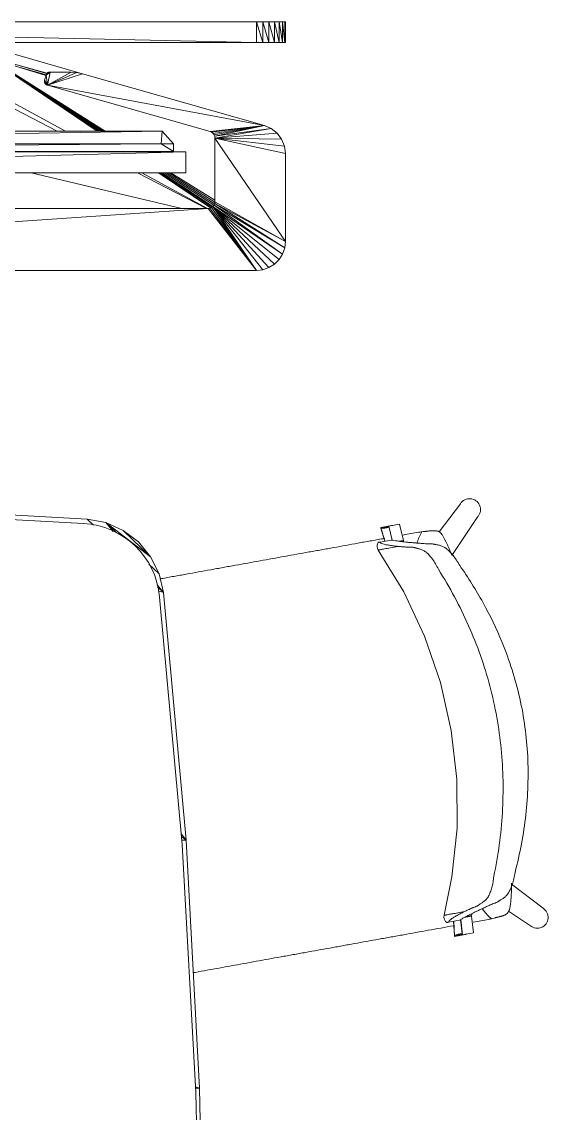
# Model space of a CAD drawing. Header units: millimetres. Extents: x 90978 to 295199, y -4084 to 97293.
# Drawn here: x 178235 to 178869, y 18435 to 19752 of the extents above; entities that cross this region are included whole.
import ezdxf

# ---------------------------------------------------------------- set-up
doc = ezdxf.new("R2010")
doc.units = ezdxf.units.MM
doc.header["$MEASUREMENT"] = 0
doc.layers.get('0').update_dxf_attribs({"linetype": 'CONTINUOUS'})
for name, color, linetype, lineweight in [('A-DETL-THIN', 8, 'CONTINUOUS', 9), ('G-IMPT', 8, 'CONTINUOUS', 9), ('I-FURN', 8, 'CONTINUOUS', 9)]:
    doc.layers.add(name, color=color, linetype=linetype, lineweight=lineweight)

# ---------------------------------------------------------------- blocks, each defined once
blk = doc.blocks.new('Synergy Type 3 - Desk Type 3_dwg_Family - 580997-310579-_3D_-V237-Level 0')
at = {"layer": 'G-IMPT'}
for p, q in [((-761.1, 1140.5), (-755.6, 840.8)), ((-755.6, 840.8), (-739.2, 541.4)), ((-755.6, 840.8), (-750.7, 839.3)), ((-755.6, 840.8), (-750.8, 840.8)), ((-711.9, 242.9), (-739.2, 541.4)), ((-733.5, 534), (-739.2, 541.4)), ((-733.8, 537), (-739.2, 541.4)), ((-739.2, 541.4), (-734.2, 541.4)), ((-706.7, 220.4), (-711.9, 242.9)), ((-704.3, 233.6), (-711.9, 242.9)), ((-704.8, 236), (-711.9, 242.9)), ((-711.9, 242.9), (-705.8, 240.7)), ((-696.5, 199.7), (-706.7, 220.4)), ((-694.4, 208.5), (-706.7, 220.4)), ((-681.9, 181.8), (-696.5, 199.7)), ((-642.5, 158.4), (-696.5, 199.7)), ((-663.6, 167.8), (-696.5, 199.7)), ((-663.6, 167.8), (-681.9, 181.8)), ((-642.5, 158.4), (-663.6, 167.8)), ((-642.5, 158.4), (-655.5, 170.9)), ((-642.5, 158.4), (-651.3, 169.1)), ((-642.5, 158.4), (-619.8, 154.1)), ((-619.8, 154.1), (-627.5, 161.5)), ((-619.8, 154.1), (-435.6, 143.9))]:
    blk.add_line(p, q, dxfattribs=at)
blk = doc.blocks.new('Synergy Type 3 - Desk Type 3_dwg_Family - 607669-310583-_3D_-768213-Level 0')
at = {"layer": 'G-IMPT'}
for p, q in [((-531.9, -392.8), (-570.8, -381.7)), ((-532.4, -394.7), (-572.8, -383.2)), ((-532.4, -394.7), (-572.5, -383))]:
    blk.add_line(p, q, dxfattribs=at)
blk = doc.blocks.new('Synergy Type 3 - Desk Type 3_dwg_Family - 609077-310585-_3D_-V238-Level 0')
at = {"layer": 'G-IMPT'}
blk.add_line((-502.5, -415.1), (-614.5, -383.1), dxfattribs=at)
blk = doc.blocks.new('Synergy Type 3 - Desk Type 3_dwg_Family - 641585-310597-_3D_-768220-Level 0')
at = {"layer": 'G-IMPT'}
for p, q in [((240.9, -263.7), (-739.1, -263.7)), ((-739.1, -263.7), (-739.1, -288.7)), ((240.9, -263.7), (-739.1, -288.7)), ((-739.1, -288.7), (240.9, -288.7)), ((-289.1, -288.7), (-724.1, -288.7)), ((-210.8, -288.7), (-724.1, -288.7)), ((-724.1, -289.3), (-724.1, -288.7)), ((-724.1, -289.3), (225.9, -288.7)), ((-724.1, -298.7), (-724.1, -289.3)), ((-709.1, -298.7), (-724.1, -289.3)), ((225.9, -289.3), (-724.1, -289.3)), ((225.9, -289.3), (-709.1, -298.7)), ((-710.5, -313.7), (-724.1, -298.7)), ((-709.1, -298.7), (-724.1, -298.7)), ((210.9, -298.7), (-710.5, -313.7)), ((-710.5, -313.7), (-709.1, -298.7)), ((210.9, -298.7), (-709.1, -298.7)), ((-482.1, -313.7), (-710.5, -313.7))]:
    blk.add_line(p, q, dxfattribs=at)
blk = doc.blocks.new('Synergy Type 3 - Desk Type 3_dwg_Family - 678409-310601-_3D_-V204-Level 0')
at = {"layer": 'G-IMPT'}
for p, q in [((-845.9, -153.3), (-851.4, -158.9)), ((-839.2, -149.2), (-845.9, -153.3)), ((-845.9, -153.3), (-771.7, -223.1)), ((-831.8, -146.6), (-839.2, -149.2)), ((-839.2, -149.2), (-771.7, -223.1)), ((-824.1, -145.7), (-831.8, -146.6)), ((-831.8, -146.6), (-771.7, -223.1)), ((325.9, -145.7), (-824.1, -145.7)), ((-824.1, -145.7), (-771.7, -223.1)), ((-824.1, -145.7), (-770.1, -221.8)), ((-824.1, -145.7), (-768.1, -221)), ((-824.1, -145.7), (-766.1, -220.7)), ((325.9, -145.7), (-766.1, -220.7)), ((-855.6, -165.5), (-858.2, -172.9)), ((-851.4, -158.9), (-855.6, -165.5)), ((-855.6, -165.5), (-773, -224.7)), ((-855.6, -165.5), (-771.7, -223.1)), ((-851.4, -158.9), (-771.7, -223.1)), ((-858.2, -172.9), (-859.1, -180.7)), ((-859.1, -180.7), (-859.1, -286.9)), ((-859.1, -180.7), (-774.1, -305.5)), ((-859.1, -180.7), (-773.8, -226.6)), ((-859.1, -180.7), (-774.1, -228.7)), ((-858.2, -172.9), (-773.8, -226.6)), ((-858.2, -172.9), (-773, -224.7)), ((-773, -224.7), (-771.7, -223.1)), ((-771.7, -223.1), (-770.1, -221.8)), ((-770.1, -221.8), (-768.1, -221)), ((-768.1, -221), (-766.1, -220.7)), ((-766.1, -220.7), (267.9, -220.7)), ((-773.8, -226.6), (-774.1, -228.7)), ((-774.1, -305.5), (-774.1, -228.7)), ((-773.8, -226.6), (-773, -224.7)), ((-857.9, -295.8), (-859.1, -286.9)), ((-774.1, -305.5), (-859.1, -286.9)), ((-854.5, -304.2), (-857.9, -295.8)), ((-774.1, -305.5), (-857.9, -295.8)), ((-849, -311.4), (-854.5, -304.2)), ((-774.1, -305.5), (-854.5, -304.2)), ((-774.1, -305.5), (-849, -311.4)), ((-849, -311.4), (-842, -316.9)), ((-774.1, -305.5), (-842, -316.9)), ((-773.8, -307.6), (-842, -316.9)), ((-773.8, -307.6), (-833.7, -320.5)), ((-773, -309.5), (-833.7, -320.5)), ((-771.8, -311.1), (-833.7, -320.5)), ((-770.1, -312.4), (-833.7, -320.5)), ((-768.3, -313.2), (-833.7, -320.5)), ((-773.8, -307.6), (-774.1, -305.5)), ((-773, -309.5), (-773.8, -307.6)), ((-771.8, -311.1), (-773, -309.5)), ((-770.1, -312.4), (-771.8, -311.1)), ((-770.1, -312.4), (-768.3, -313.2)), ((-572.1, -369.2), (-768.3, -313.2)), ((-842, -316.9), (-833.7, -320.5)), ((-614.5, -383.1), (-833.7, -320.5)), ((-572.1, -369.2), (-833.7, -320.5)), ((-614.5, -383.1), (-572.1, -369.2)), ((-607.7, -384.6), (-572.1, -369.2)), ((-600.8, -385), (-572.1, -369.2)), ((-575.2, -385), (-572.1, -369.2)), ((-570.4, -381.4), (-575.2, -385)), ((-570.4, -381.4), (-573.9, -384.9)), ((-570.4, -381.4), (-573.9, -384.9)), ((-570.4, -381.4), (-572.7, -384.4)), ((-570.4, -381.4), (-572.7, -384.4)), ((-570.9, -369.8), (-572.1, -369.2)), ((-570.4, -381.4), (-572.1, -369.2)), ((-568.6, -375.4), (-572.1, -369.2)), ((-569.9, -370.6), (-570.9, -369.8)), ((-569.9, -370.6), (-570.9, -369.8)), ((-568.5, -374.1), (-570.9, -369.8)), ((-568.6, -375.4), (-570.9, -369.8)), ((-568.5, -374.1), (-570.9, -369.8)), ((-568.6, -372.8), (-570.9, -369.8)), ((-568.6, -372.8), (-570.9, -369.8)), ((-569.9, -370.6), (-570.9, -369.8)), ((-570.9, -382.6), (-570.4, -381.4)), ((-570.4, -381.4), (-570.9, -382.6)), ((-570.9, -382.6), (-570.4, -381.4)), ((-570.4, -381.4), (-568.6, -375.4)), ((-569.1, -371.6), (-569.9, -370.6)), ((-569.1, -371.6), (-569.9, -370.6)), ((-568.6, -372.8), (-569.9, -370.6)), ((-568.6, -372.8), (-569.9, -370.6)), ((-569.1, -371.6), (-569.9, -370.6)), ((-568.6, -372.8), (-569.1, -371.6)), ((-568.6, -372.8), (-569.1, -371.6)), ((-568.6, -372.8), (-569.1, -371.6)), ((-568.5, -374.1), (-568.6, -372.8)), ((-568.5, -374.1), (-568.6, -372.8)), ((-568.5, -374.1), (-568.6, -372.8)), ((-568.5, -374.1), (-568.6, -375.4)), ((-568.6, -375.4), (-568.5, -374.1)), ((-568.5, -374.1), (-568.6, -375.4)), ((-607.7, -384.6), (-614.5, -383.1)), ((-607.7, -384.6), (-600.8, -385)), ((-600.8, -385), (-575.2, -385)), ((-573.9, -384.9), (-575.2, -385)), ((-573.9, -384.9), (-575.2, -385)), ((-573.9, -384.9), (-575.2, -385)), ((-572.7, -384.4), (-573.9, -384.9)), ((-572.7, -384.4), (-573.9, -384.9)), ((-572.7, -384.4), (-573.9, -384.9)), ((-570.9, -382.6), (-572.7, -384.4)), ((-570.9, -382.6), (-572.7, -384.4)), ((-571.7, -383.6), (-572.7, -384.4)), ((-571.7, -383.6), (-572.7, -384.4)), ((-571.7, -383.6), (-572.7, -384.4)), ((-570.9, -382.6), (-571.7, -383.6)), ((-570.9, -382.6), (-571.7, -383.6)), ((-570.9, -382.6), (-571.7, -383.6))]:
    blk.add_line(p, q, dxfattribs=at)
blk = doc.blocks.new('Synergy Type 3 - Desk Type 3_dwg_Family - 680513-310603-_3D_-768223-Level 0')
at = {"layer": 'G-IMPT'}
for p, q in [((-710.2, -263.7), (-771.6, -223)), ((-708, -263.7), (-770.3, -222)), ((-706.2, -263.7), (-768.9, -221.3)), ((-686, -263.7), (-765.1, -220.7)), ((-680.6, -263.7), (-763.9, -220.7)), ((-552.3, -263.7), (-734.1, -220.7)), ((-718.3, -263.7), (-773.8, -228.3)), ((-720.9, -263.7), (-773.8, -230.4)), ((-715.5, -263.7), (-773.6, -226.2)), ((-712.8, -263.7), (-772.8, -224.4)), ((-502.1, -401.7), (-641.6, -313.7)), ((-502.1, -401.7), (-640, -313.7)), ((-502.1, -401.7), (-638.2, -313.7)), ((-502.1, -401.7), (-636.4, -313.7)), ((-502.1, -401.7), (-634.8, -313.7)), ((-502.1, -401.7), (-633.4, -313.7)), ((-502.1, -401.7), (-632.2, -313.7)), ((-502.1, -363.7), (-594, -313.7)), ((-487.1, -363.7), (-583.9, -313.7)), ((-502.1, -401.7), (-570.3, -381.1))]:
    blk.add_line(p, q, dxfattribs=at)
blk = doc.blocks.new('Synergy Type 3 - Desk Type 3_dwg_Family - 687609-310611-_3D_-768227-Level 0')
at = {"layer": 'G-IMPT'}
for p, q in [((-859.1, -445.7), (-859.1, -420.7)), ((-858.2, -420.7), (-859.1, -420.7)), ((-858.2, -445.7), (-859.1, -420.7)), ((-855.6, -420.7), (-858.2, -420.7)), ((-858.2, -445.7), (-858.2, -420.7)), ((-855.6, -445.7), (-858.2, -420.7)), ((-855.6, -420.7), (-851.4, -420.7)), ((-855.6, -445.7), (-855.6, -420.7)), ((-851.4, -445.7), (-855.6, -420.7)), ((-845.9, -420.7), (-851.4, -420.7)), ((-851.4, -445.7), (-851.4, -420.7)), ((-845.9, -445.7), (-851.4, -420.7)), ((-839.2, -420.7), (-845.9, -420.7)), ((-839.2, -445.7), (-845.9, -420.7)), ((-845.9, -445.7), (-845.9, -420.7)), ((-839.2, -420.7), (-831.8, -420.7)), ((-831.8, -445.7), (-839.2, -420.7)), ((-839.2, -445.7), (-839.2, -420.7)), ((-831.8, -420.7), (-824.1, -420.7)), ((-831.8, -445.7), (-831.8, -420.7)), ((-824.1, -445.7), (-831.8, -420.7)), ((325.9, -420.7), (-824.1, -420.7)), ((-824.1, -445.7), (-824.1, -420.7)), ((325.9, -445.7), (-824.1, -420.7)), ((-859.1, -445.7), (-858.2, -445.7)), ((-858.2, -445.7), (-855.6, -445.7)), ((-855.6, -445.7), (-851.4, -445.7)), ((-851.4, -445.7), (-845.9, -445.7)), ((-839.2, -445.7), (-845.9, -445.7)), ((-831.8, -445.7), (-839.2, -445.7)), ((-831.8, -445.7), (-824.1, -445.7)), ((-824.1, -445.7), (325.9, -445.7))]:
    blk.add_line(p, q, dxfattribs=at)

msp = doc.modelspace()

# ---------------------------------------------------------------- linework, layer by layer
at = {"layer": 'A-DETL-THIN'}
for p, q in [((178308.9, 19146.9), (178124.6, 19157.1)), ((178428.2, 18759.6), (178400.9, 19058.1)), ((178444.6, 18460.2), (178428.2, 18759.6)), ((178450.1, 18160.5), (178444.6, 18460.2))]:
    msp.add_line(p, q, dxfattribs=at)
msp.add_arc((178303.4, 19049.2), 97.9, 5.2275, 86.8264, dxfattribs=at)
at = {"layer": 'I-FURN'}
for p, q in [((178763.5, 19170.5), (178738, 19136.9)), ((178680.6, 19144.4), (178667.5, 19142)), ((178677.1, 19143.4), (178690.3, 19145.8)), ((178690.3, 19145.8), (178695.1, 19126.4)), ((178753.2, 19108.3), (178784.8, 19155.3)), ((178667.5, 19142), (178672.6, 19125.5)), ((178667.7, 19141.1), (178672.5, 19125.5)), ((178681.4, 19126.5), (178677.1, 19143.4)), ((178663.6, 19122.3), (178663.2, 19120.4)), ((178663.2, 19120.4), (178663.2, 19118.9)), ((178663.2, 19118.9), (178663.6, 19116.7)), ((178664.4, 19124), (178663.6, 19122.3)), ((178666.5, 19124.4), (178679.9, 19126.8)), ((178695.1, 19126.4), (178689.3, 19125.4)), ((178695.3, 19125.5), (178692.4, 19125)), ((178663.6, 19116.7), (178664.5, 19114.8)), ((178664.5, 19114.8), (178695.2, 19064.3)), ((178695.2, 19064.3), (178720.3, 19010.7)), ((178720.3, 19010.7), (178739.5, 18954.8)), ((178739.5, 18954.8), (178752.5, 18897.1)), ((178752.5, 18897.1), (178759.2, 18838.4)), ((178759.2, 18838.4), (178759.5, 18779.3)), ((178759.5, 18779.3), (178753.4, 18720.4)), ((178753.4, 18720.4), (178744, 18674.1)), ((178863.2, 18682.7), (178825.3, 18711.6)), ((178743.8, 18672), (178744, 18674.1)), ((178744.2, 18669.7), (178743.8, 18672)), ((178744.8, 18668.3), (178744.2, 18669.7)), ((178768.3, 18671.4), (178777, 18672.9)), ((178771, 18672.8), (178776.8, 18673.9)), ((178777, 18672.9), (178779.2, 18653.1)), ((178821.7, 18679.2), (178848, 18661.5)), ((178745.8, 18666.7), (178744.8, 18668.3)), ((178747.1, 18665.4), (178745.8, 18666.7)), ((178749.2, 18665.8), (178762.6, 18668.2)), ((178755.3, 18666.9), (178756.3, 18649.6)), ((178755.5, 18666.9), (178756.5, 18648.7)), ((178765.8, 18651.7), (178763.9, 18669)), ((178766, 18650.7), (178764, 18669)), ((178756.5, 18648.7), (178769.7, 18651.1)), ((178779.2, 18653.1), (178766, 18650.7))]:
    msp.add_line(p, q, dxfattribs=at)
for centre, start, end in [((178774.7, 19163.6), 320.6436, 148.2599), ((178856.3, 18671.6), 230.6202, 58.2364)]:
    msp.add_arc(centre, 13.1, start, end, dxfattribs=at)
for centre, start_param, end_param in [((178683, 19161.6), 5.960696, 6.044337), ((178669.9, 19159.2), 5.960696, 6.540192), ((178670.1, 19158.3), 5.960696, 6.540192), ((178764.6, 18634.3), 2.884586, 3.464082), ((178764.8, 18633.4), 2.884586, 3.464082), ((178777.9, 18635.8), 3.380441, 3.464082)]:
    msp.add_ellipse(centre, major_axis=(3.1, -17.1), ratio=0.978487, start_param=start_param, end_param=end_param, dxfattribs=at)
for points in [[(178694.5, 19132.9), (178700.9, 19134), (178707.2, 19135.1), (178713.2, 19136.2)], [(178713.2, 19136.2), (178713.8, 19136.3), (178715.1, 19136.5), (178716.4, 19136.6), (178717, 19136.7)], [(178689, 19119.2), (178686.9, 19119.4), (178683, 19119.7), (178677.8, 19120.5), (178673.4, 19121.2), (178669.9, 19122.1), (178667.6, 19123.2), (178666.7, 19124), (178666.5, 19124.4)], [(178679.9, 19126.8), (178681, 19126.6), (178683.4, 19126.2), (178686, 19125.8), (178687.3, 19125.7)], [(178825.3, 18708.9), (178825.3, 18710.2), (178825.3, 18711.4), (178825.3, 18712.7)], [(178825.3, 18712.6), (178825.3, 18711.4), (178825.3, 18710.1), (178825.3, 18708.9)], [(178749.2, 18665.8), (178749.3, 18666.2), (178749.8, 18667.3), (178751.7, 18669.1), (178754.6, 18671.1), (178758.5, 18673.4), (178763.1, 18675.9), (178766.6, 18677.6), (178768.5, 18678.5)], [(178769.2, 18671.9), (178768, 18671.2), (178765.7, 18670), (178763.6, 18668.8), (178762.6, 18668.2)], [(178801.2, 18670), (178800.6, 18669.9), (178799.3, 18669.6), (178798.1, 18669.3), (178797.5, 18669.1)], [(178797.5, 18669.1), (178791.5, 18668), (178785.3, 18666.9), (178778.9, 18665.8)]]:
    msp.add_open_spline(points, degree=3, dxfattribs=at)
for points, knots in [([(178717, 19136.7), (178715.8, 19134.6), (178713.7, 19130.3), (178711.9, 19125.7), (178711.2, 19123.2), (178711.1, 19122.8)], [0, 0, 0, 0, 0.02777778, 0.05555556, 0.06066679, 0.06066679, 0.06066679, 0.06066679]), ([(178717, 19136.7), (178718.1, 19136.9), (178719.8, 19137.1), (178721.7, 19137.3), (178722.8, 19137.4), (178723.6, 19137.5), (178724.4, 19137.6), (178725.4, 19137.7), (178726.6, 19137.8), (178727.9, 19137.9), (178728.7, 19138), (178729.3, 19138), (178729.7, 19138.1), (178730, 19138.1), (178730.6, 19138.1), (178731.5, 19138.1), (178732.7, 19138.1), (178734.1, 19138), (178735.3, 19137.8), (178736.7, 19137.4), (178738, 19136.8), (178739, 19136), (178739.8, 19135.2), (178740.4, 19134.6), (178740.9, 19134), (178741.6, 19133.1), (178742.4, 19131.9), (178743.3, 19130.4), (178744.2, 19128.8), (178745, 19127.1), (178745.8, 19125.7), (178746.5, 19124.2), (178747.2, 19122.6), (178748, 19120.9), (178749, 19118.6), (178750.8, 19114.4), (178752.3, 19110.9), (178753.2, 19108.7)], [0, 0, 0, 0, 0.0625, 0.09375, 0.109375, 0.125, 0.140625, 0.15625, 0.1875, 0.21875, 0.234375, 0.242188, 0.25, 0.257812, 0.265625, 0.28125, 0.3125, 0.34375, 0.375, 0.40625, 0.4375, 0.46875, 0.484375, 0.5, 0.515625, 0.53125, 0.5625, 0.59375, 0.625, 0.65625, 0.6875, 0.71875, 0.75, 0.78125, 0.8125, 0.875, 1, 1, 1, 1]), ([(178401.3, 19080), (178401.9, 19080.1), (178405, 19080.6), (178410.6, 19081.6), (178418, 19083), (178425.6, 19084.3), (178435.5, 19086.1), (178447.8, 19088.4), (178460, 19090.6), (178469.9, 19092.3), (178477.4, 19093.7), (178484.9, 19095.1), (178494.8, 19096.8), (178507.2, 19099.1), (178521.9, 19101.7), (178536.8, 19104.4), (178551.7, 19107.1), (178566.3, 19109.7), (178578.6, 19112), (178588.5, 19113.7), (178596, 19115.1), (178603.4, 19116.4), (178613.2, 19118.2), (178625.2, 19120.4), (178637.4, 19122.6), (178647.3, 19124.4), (178654.9, 19125.7), (178662.6, 19127.1), (178668.4, 19128.2), (178671.6, 19128.7), (178672.3, 19128.9)], [-0.7546088, -0.7546088, -0.7546088, -0.7546088, -0.75, -0.7321429, -0.7142857, -0.6964286, -0.6785714, -0.6428571, -0.6071429, -0.5892857, -0.5714286, -0.5535714, -0.5357143, -0.5, -0.4642857, -0.4285714, -0.3928571, -0.3571429, -0.3214286, -0.3035714, -0.2857143, -0.2678571, -0.25, -0.2142857, -0.1785714, -0.1607143, -0.1428571, -0.125, -0.1071429, -0.1022726, -0.1022726, -0.1022726, -0.1022726]), ([(178666.5, 19124.4), (178665.9, 19124.3), (178665.1, 19124.1), (178664.4, 19124), (178664.3, 19124), (178665, 19124.1), (178665.7, 19124.2), (178666.1, 19124.3)], [0, 0, 0, 0, 0.125, 0.25, 0.375, 0.5, 0.5828112, 0.5828112, 0.5828112, 0.5828112]), ([(178664.5, 19114.8), (178664.5, 19114.8), (178664.6, 19114.8), (178665.1, 19114.9), (178666, 19115), (178668, 19115.4), (178671.8, 19116.1), (178678.9, 19117.4), (178685.3, 19118.5), (178689, 19119.2)], [0.3374293, 0.3374293, 0.3374293, 0.3374293, 0.3888889, 0.4444444, 0.5138889, 0.5833333, 0.7222222, 0.8611111, 1, 1, 1, 1]), ([(178687.3, 19125.7), (178689.3, 19125.3), (178692.7, 19124.9), (178697.9, 19124.3), (178702.1, 19123.9), (178706.5, 19123.6), (178711.1, 19123.2), (178715.3, 19122.9), (178718.7, 19122.6), (178720.9, 19122.4), (178722.7, 19122.3), (178724.4, 19122.3), (178726.1, 19122.4), (178727.9, 19122.3), (178729.3, 19122.2), (178730.5, 19122.1), (178731.4, 19121.9), (178731.9, 19121.8), (178732.3, 19121.7), (178732.7, 19121.6), (178733.3, 19121.5), (178734.2, 19121.3), (178735.6, 19121), (178737.4, 19120.7), (178739.2, 19120.2), (178741, 19119.6), (178742.9, 19118.8), (178744.5, 19117.9), (178745.7, 19117.2), (178746.3, 19116.7), (178746.8, 19116.3), (178747.3, 19115.9), (178747.9, 19115.4), (178749.1, 19114.3), (178750.7, 19112.7), (178752.7, 19110.6), (178755.4, 19107.4), (178758.7, 19102.8), (178761.4, 19098.5), (178762.7, 19096.2)], [0, 0, 0, 0, 0.142857, 0.214286, 0.285714, 0.357143, 0.428571, 0.5, 0.535714, 0.571429, 0.589286, 0.607143, 0.642857, 0.660714, 0.678571, 0.696429, 0.705357, 0.709821, 0.714286, 0.71875, 0.723214, 0.732143, 0.75, 0.767857, 0.785714, 0.803571, 0.821429, 0.839286, 0.848214, 0.852679, 0.857143, 0.861607, 0.866071, 0.875, 0.892857, 0.910714, 0.928571, 0.964286, 1, 1, 1, 1]), ([(178737.1, 19091.5), (178735.9, 19093.8), (178733.6, 19098.2), (178730.7, 19102.8), (178728.2, 19106), (178726.4, 19108.1), (178724.9, 19109.8), (178723.8, 19110.8), (178723.2, 19111.4), (178722.7, 19111.8), (178722.3, 19112.2), (178721.6, 19112.7), (178720.5, 19113.4), (178719, 19114.4), (178717.1, 19115.2), (178715.2, 19115.9), (178713.4, 19116.4), (178711.7, 19116.8), (178710.3, 19117.1), (178709.4, 19117.3), (178708.9, 19117.5), (178708.5, 19117.6), (178708.1, 19117.7), (178707.6, 19117.8), (178706.8, 19118), (178705.8, 19118.1), (178704.6, 19118.2), (178703, 19118.3), (178701.6, 19118.2), (178700.1, 19118.2), (178698.9, 19118.3), (178697.6, 19118.4), (178696, 19118.5), (178693.1, 19118.8), (178690.7, 19119), (178689, 19119.2)], [0, 0, 0, 0, 0.0625, 0.125, 0.15625, 0.1875, 0.21875, 0.234375, 0.242188, 0.25, 0.257812, 0.265625, 0.28125, 0.3125, 0.34375, 0.375, 0.40625, 0.4375, 0.46875, 0.484375, 0.492188, 0.5, 0.507812, 0.515625, 0.53125, 0.5625, 0.59375, 0.625, 0.6875, 0.71875, 0.75, 0.78125, 0.8125, 0.875, 1, 1, 1, 1]), ([(178803.9, 18721.2), (178806.5, 18733.8), (178810.9, 18759.2), (178815.9, 18810.5), (178814.8, 18875), (178801.1, 18951.3), (178779.6, 19012.1), (178756.9, 19058.4), (178744, 19080.6), (178737.1, 19091.5)], [-1, -1, -1, -1, -0.9, -0.8, -0.6, -0.4, -0.2, -0.1, 0, 0, 0, 0]), ([(178762.7, 19096.2), (178772.9, 19081.7), (178791.7, 19051.7), (178817.4, 18998.5), (178837.2, 18936.5), (178846.7, 18866.1), (178844.6, 18807), (178837.7, 18760.3), (178832.5, 18737.3), (178829.5, 18725.9)], [-1, -1, -1, -1, -0.863636, -0.727273, -0.545455, -0.363636, -0.181818, -0.090909, 0, 0, 0, 0]), ([(178829.5, 18725.9), (178829.1, 18723.2), (178828.1, 18718.2), (178826.6, 18712.8), (178825.2, 18708.8), (178824.1, 18706.1), (178823.1, 18704.1), (178822.4, 18702.7), (178822, 18702), (178821.6, 18701.4), (178821.3, 18700.9), (178820.9, 18700.2), (178820.1, 18699.1), (178818.9, 18697.7), (178817.4, 18696.3), (178815.9, 18695.1), (178814.3, 18694), (178812.8, 18693.1), (178811.6, 18692.3), (178810.8, 18691.8), (178810.3, 18691.5), (178810, 18691.3), (178809.6, 18691.1), (178809.2, 18690.8), (178808.4, 18690.3), (178807.3, 18689.7), (178806, 18689.2), (178804.4, 18688.5), (178802.8, 18687.9), (178801.2, 18687.3), (178799.9, 18686.8), (178798.7, 18686.3), (178797.1, 18685.5), (178794.4, 18684.2), (178790.6, 18682.5), (178786.4, 18680.5), (178782.4, 18678.6), (178778.6, 18676.8), (178775.1, 18675.1), (178771.9, 18673.4), (178770.1, 18672.4), (178769.2, 18671.9)], [0, 0, 0, 0, 0.035714, 0.071429, 0.089286, 0.107143, 0.125, 0.133929, 0.138393, 0.142857, 0.147321, 0.151786, 0.160714, 0.178571, 0.196429, 0.214286, 0.232143, 0.25, 0.267857, 0.276786, 0.28125, 0.285714, 0.290179, 0.294643, 0.303571, 0.321429, 0.339286, 0.357143, 0.392857, 0.410714, 0.428571, 0.446429, 0.464286, 0.5, 0.571429, 0.642857, 0.714286, 0.785714, 0.857143, 0.928571, 1, 1, 1, 1]), ([(178768.5, 18678.5), (178770, 18679.2), (178772.2, 18680.3), (178774.8, 18681.6), (178776.3, 18682.3), (178777.4, 18682.8), (178778.5, 18683.3), (178779.9, 18683.8), (178781.3, 18684.3), (178782.7, 18684.9), (178783.8, 18685.4), (178784.8, 18685.9), (178785.5, 18686.3), (178785.9, 18686.6), (178786.2, 18686.8), (178786.5, 18687.1), (178787, 18687.4), (178787.7, 18687.9), (178788.9, 18688.7), (178790.4, 18689.7), (178791.9, 18690.8), (178793.4, 18692), (178794.9, 18693.5), (178796, 18694.9), (178796.8, 18696), (178797.2, 18696.7), (178797.5, 18697.2), (178797.8, 18697.8), (178798.2, 18698.5), (178798.8, 18699.9), (178799.7, 18701.9), (178800.6, 18704.6), (178801.8, 18708.5), (178803, 18713.8), (178803.6, 18718.7), (178803.9, 18721.2)], [0, 0, 0, 0, 0.125, 0.1875, 0.21875, 0.25, 0.28125, 0.3125, 0.375, 0.40625, 0.4375, 0.46875, 0.484375, 0.492188, 0.5, 0.507812, 0.515625, 0.53125, 0.5625, 0.59375, 0.625, 0.65625, 0.6875, 0.71875, 0.734375, 0.742188, 0.75, 0.757812, 0.765625, 0.78125, 0.8125, 0.84375, 0.875, 0.9375, 1, 1, 1, 1]), ([(178825.3, 18708.9), (178825.2, 18706.5), (178825.1, 18702.7), (178824.9, 18698.2), (178824.7, 18695.6), (178824.6, 18693.7), (178824.4, 18692), (178824.3, 18690.4), (178824.1, 18688.8), (178823.9, 18687), (178823.6, 18685.1), (178823.3, 18683.3), (178823, 18681.9), (178822.6, 18680.9), (178822.4, 18680.1), (178822.1, 18679.4), (178821.6, 18678.4), (178820.9, 18677.3), (178819.9, 18676.2), (178818.8, 18675.4), (178817.6, 18674.7), (178816.4, 18674.2), (178815.2, 18673.7), (178814.4, 18673.4), (178813.9, 18673.3), (178813.5, 18673.2), (178813.1, 18673.1), (178812.6, 18672.9), (178811.8, 18672.7), (178810.6, 18672.3), (178809.4, 18672), (178808.4, 18671.8), (178807.7, 18671.6), (178806.9, 18671.4), (178805.8, 18671.1), (178803.9, 18670.6), (178802.3, 18670.3), (178801.2, 18670)], [0, 0, 0, 0, 0.125, 0.1875, 0.21875, 0.25, 0.28125, 0.3125, 0.34375, 0.375, 0.40625, 0.4375, 0.46875, 0.484375, 0.5, 0.515625, 0.53125, 0.5625, 0.59375, 0.625, 0.65625, 0.6875, 0.71875, 0.734375, 0.742188, 0.75, 0.757812, 0.765625, 0.78125, 0.8125, 0.84375, 0.859375, 0.875, 0.890625, 0.90625, 0.9375, 1, 1, 1, 1]), ([(178768.5, 18678.5), (178765.6, 18678), (178760.3, 18677), (178754, 18675.9), (178749.3, 18675.1), (178746.7, 18674.6), (178745.3, 18674.3), (178744.8, 18674.3), (178744.6, 18674.2)], [0, 0, 0, 0, 0.1111111, 0.2222222, 0.3333333, 0.4444444, 0.5, 0.5555556, 0.5555556, 0.5555556, 0.5555556]), ([(178776.7, 18673.8), (178776.9, 18674.2), (178777.2, 18674.8), (178777.5, 18675.5), (178777.6, 18675.7)], [-0.8810546, -0.8810546, -0.8810546, -0.8810546, -0.6666667, -0.5804412, -0.5804412, -0.5804412, -0.5804412]), ([(178789.9, 18682.2), (178790.4, 18681.5), (178792.2, 18678.9), (178795.8, 18674.8), (178799.3, 18671.6), (178801.2, 18670)], [0.93303317, 0.93303317, 0.93303317, 0.93303317, 0.94444444, 0.97222222, 1, 1, 1, 1]), ([(178756.5, 18661.7), (178756, 18661.6), (178750.6, 18660.7), (178740, 18658.7), (178724.8, 18656), (178710, 18653.3), (178697.7, 18651.1), (178687.8, 18649.3), (178680.2, 18648), (178672.7, 18646.6), (178662.7, 18644.8), (178650.5, 18642.6), (178638.2, 18640.4), (178628.4, 18638.6), (178620.9, 18637.3), (178613.5, 18635.9), (178603.7, 18634.2), (178591.5, 18632), (178579.4, 18629.8), (178569.5, 18628), (178562, 18626.6), (178554.5, 18625.3), (178544.5, 18623.5), (178532.2, 18621.3), (178517.3, 18618.6), (178502.2, 18615.8), (178487.2, 18613.1), (178472.6, 18610.5), (178458.2, 18607.9), (178447.8, 18606), (178442.2, 18605), (178441.5, 18604.9)], [-0.896036, -0.896036, -0.896036, -0.896036, -0.8928571, -0.8571429, -0.8214286, -0.7857143, -0.75, -0.7321429, -0.7142857, -0.6964286, -0.6785714, -0.6428571, -0.6071429, -0.5892857, -0.5714286, -0.5535714, -0.5357143, -0.5, -0.4642857, -0.4464286, -0.4285714, -0.4107143, -0.3928571, -0.3571429, -0.3214286, -0.2857143, -0.25, -0.2142857, -0.1785714, -0.1428571, -0.1373945, -0.1373945, -0.1373945, -0.1373945]), ([(178748.8, 18665.7), (178748.5, 18665.6), (178747.7, 18665.5), (178747.1, 18665.4), (178747.2, 18665.4), (178747.8, 18665.5), (178748.6, 18665.7), (178749.2, 18665.8)], [0.4162183, 0.4162183, 0.4162183, 0.4162183, 0.5, 0.625, 0.75, 0.875, 1, 1, 1, 1])]:
    msp.add_open_spline(points, degree=3, knots=knots, dxfattribs=at)

# ---------------------------------------------------------------- block references
at = {"rotation": 179.9999999999998}
for name in ['Synergy Type 3 - Desk Type 3_dwg_Family - 687609-310611-_3D_-768227-Level 0', 'Synergy Type 3 - Desk Type 3_dwg_Family - 687609-310611-_3D_-768227-Level 0', 'Synergy Type 3 - Desk Type 3_dwg_Family - 609077-310585-_3D_-V238-Level 0', 'Synergy Type 3 - Desk Type 3_dwg_Family - 609077-310585-_3D_-V238-Level 0', 'Synergy Type 3 - Desk Type 3_dwg_Family - 607669-310583-_3D_-768213-Level 0', 'Synergy Type 3 - Desk Type 3_dwg_Family - 607669-310583-_3D_-768213-Level 0', 'Synergy Type 3 - Desk Type 3_dwg_Family - 680513-310603-_3D_-768223-Level 0', 'Synergy Type 3 - Desk Type 3_dwg_Family - 680513-310603-_3D_-768223-Level 0', 'Synergy Type 3 - Desk Type 3_dwg_Family - 678409-310601-_3D_-V204-Level 0', 'Synergy Type 3 - Desk Type 3_dwg_Family - 678409-310601-_3D_-V204-Level 0', 'Synergy Type 3 - Desk Type 3_dwg_Family - 641585-310597-_3D_-768220-Level 0', 'Synergy Type 3 - Desk Type 3_dwg_Family - 641585-310597-_3D_-768220-Level 0', 'Synergy Type 3 - Desk Type 3_dwg_Family - 580997-310579-_3D_-V237-Level 0', 'Synergy Type 3 - Desk Type 3_dwg_Family - 580997-310579-_3D_-V237-Level 0']:
    msp.add_blockref(name, (177693.5, 19306.3), dxfattribs=at)

doc.saveas('drawing.dxf')
